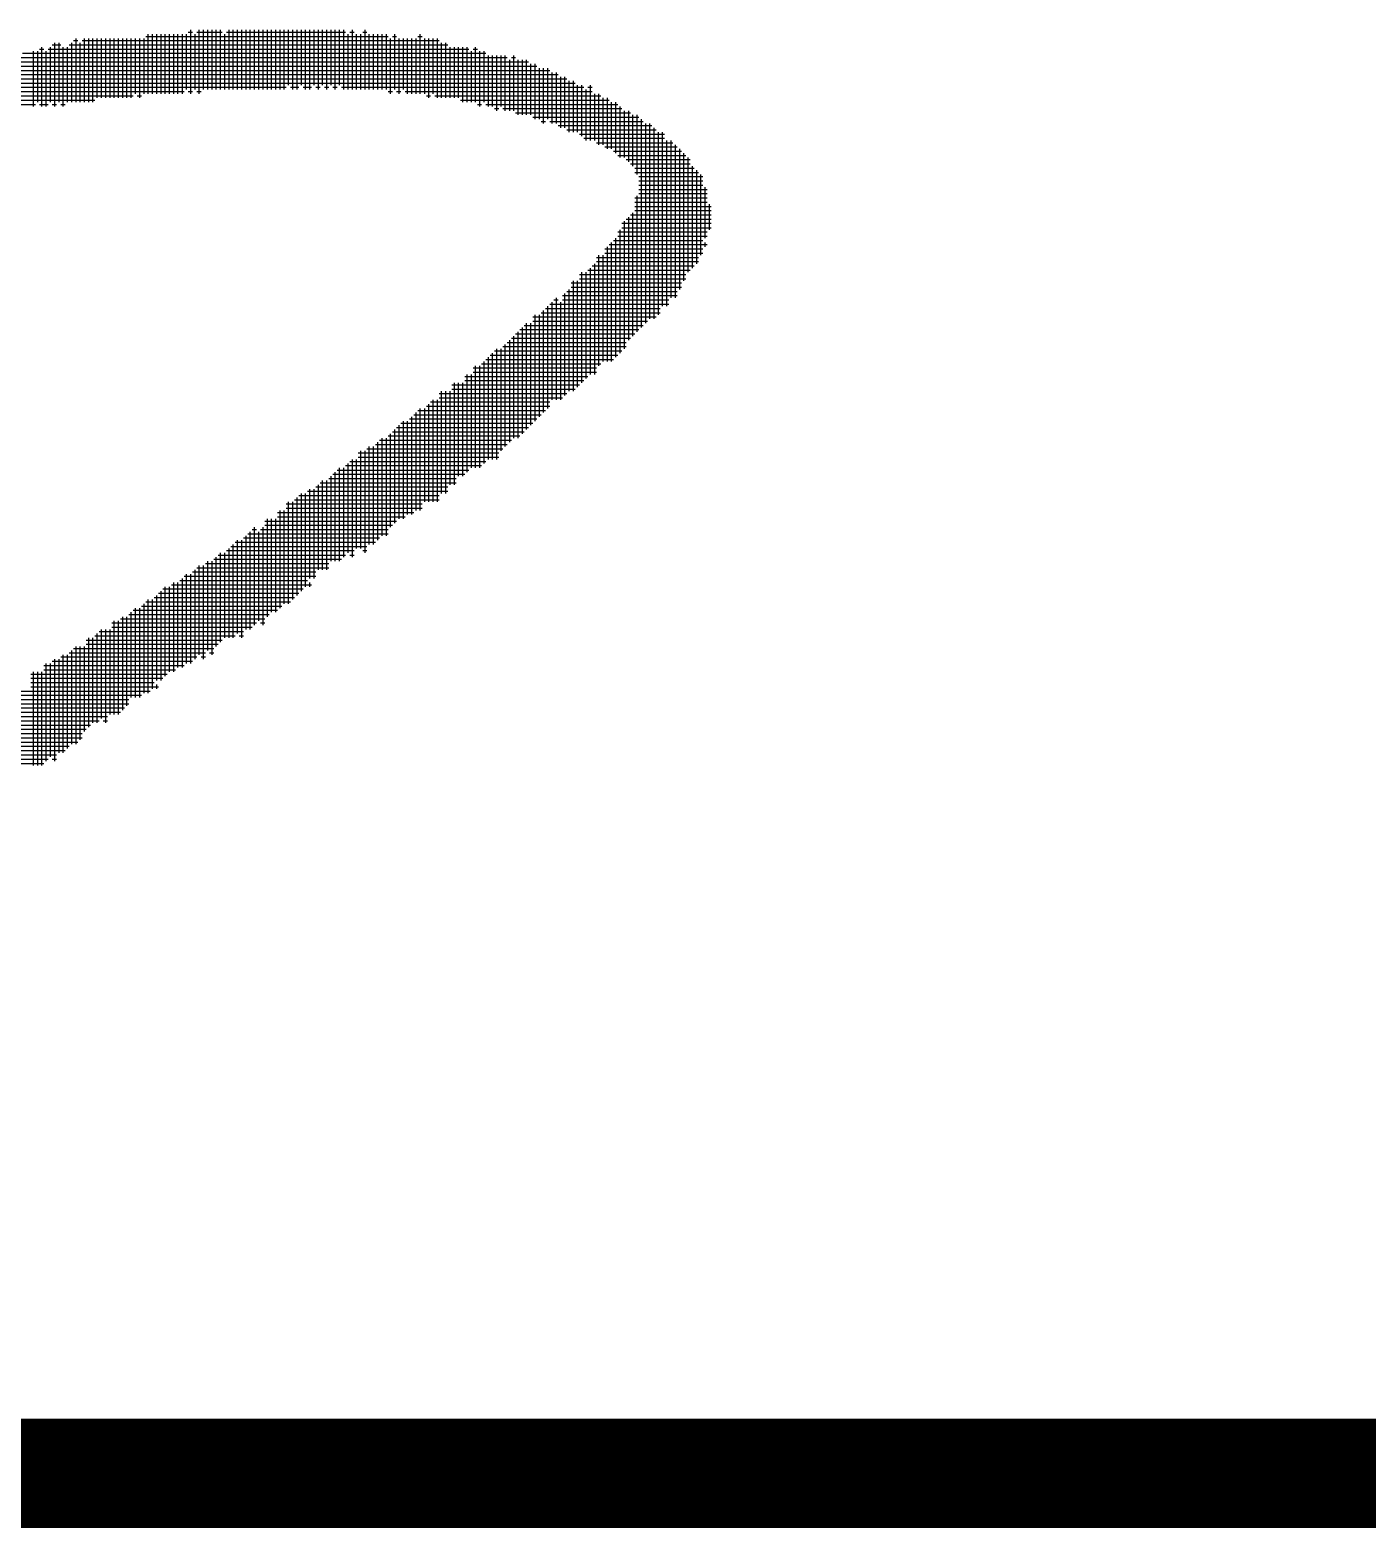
# Model space of a CAD drawing. Header units: feet. Extents: x 0 to 708085, y 0 to 237600.
# Drawn here: x 601351 to 602329, y 10360 to 11456 of the extents above; entities that cross this region are included whole.
import ezdxf
from ezdxf.enums import TextEntityAlignment as Align

# ---------------------------------------------------------------- set-up
doc = ezdxf.new("R2010")
doc.units = ezdxf.units.FT
doc.header["$LTSCALE"] = 2200
doc.header["$MEASUREMENT"] = 0
for name, color, linetype in [('CX-BORD-LIN1', 4, 'CONTINUOUS'), ('CX-BORD-LIN2', 3, 'CONTINUOUS'), ('CX-BORD-TEX2', 7, 'CONTINUOUS'), ('CX-BORD-TEX3', 6, 'CONTINUOUS'), ('CX-MISC', 2, 'CONTINUOUS')]:
    doc.layers.add(name, color=color, linetype=linetype)
doc.styles.add('TB_TEXT', font='')
doc.styles.add('TB_WBTXT', font='')
doc.styles.add('TB_WMTXT', font='')
doc.styles.get('TB_TEXT').set_extended_font_data('DotumChe')
doc.styles.get('TB_WBTXT').set_extended_font_data('Dotum')
doc.styles.get('TB_WMTXT').set_extended_font_data('DotumChe')

# ---------------------------------------------------------------- blocks, each defined once
blk = doc.blocks.new('CXBLKA1-KHCA-1')
at = {"layer": 'CX-BORD-LIN1', "const_width": 0.2}
blk.add_lwpolyline([(558, 6), (270, 6)], dxfattribs=at)
at = {"layer": 'CX-BORD-LIN1', "style": 'TB_TEXT'}
for tag, p in [('TR_RCON5', (342.3033, 33)), ('TR_RCON4', (342.3033, 27)), ('TR_RCON3', (342.3033, 21)), ('TR_RCON2', (342.3033, 15)), ('TR_RCON1', (342.3033, 9))]:
    blk.add_attdef(tag, text='', height=3.5, dxfattribs=at).set_placement(p, align=Align.MIDDLE_LEFT)
for tag, height, p in [('TR_DGN5', 3.5, (451.1185, 33)), ('TR_CHK5', 3.5, (491.1185, 33)), ('TR_RDAT5', 3.5, (317.5, 33)), ('TR_APP5', 3.5, (531.1185, 33)), ('TR_RNUM5', 3, (285.1051, 32.6366)), ('TR_DGN4', 3.5, (451.1185, 27)), ('TR_CHK4', 3.5, (491.1185, 27)), ('TR_RDAT4', 3.5, (317.5, 27)), ('TR_APP4', 3.5, (531.1185, 27)), ('TR_RNUM4', 3, (285.1051, 26.6366)), ('TR_DGN3', 3.5, (451.1185, 21)), ('TR_CHK3', 3.5, (491.1185, 21)), ('TR_RDAT3', 3.5, (317.5, 21)), ('TR_APP3', 3.5, (531.1185, 21)), ('TR_RNUM3', 3, (285.1051, 20.6366)), ('TR_DGN2', 3.5, (451.1185, 15)), ('TR_CHK2', 3.5, (491.1185, 15)), ('TR_RDAT2', 3.5, (317.5, 15)), ('TR_APP2', 3.5, (531.1185, 15)), ('TR_RNUM2', 3, (285.1051, 14.6366)), ('TR_DGN1', 3.5, (451.1185, 9)), ('TR_CHK1', 3.5, (491.1185, 9)), ('TR_RDAT1', 3.5, (317.5, 9)), ('TR_APP1', 3.5, (531.1185, 9)), ('TR_RNUM1', 3, (285.1051, 8.6366))]:
    blk.add_attdef(tag, text='', height=height, dxfattribs=at).set_placement(p, align=Align.MIDDLE_CENTER)
at = {"layer": 'CX-BORD-LIN2', "style": 'TB_TEXT'}
blk.add_attdef('TD_VERSION', text='', height=3, rotation=90, dxfattribs=at).set_placement((800.5, 48.0149), align=Align.MIDDLE_CENTER)
at = {"layer": 'CX-BORD-TEX2', "style": 'TB_WMTXT'}
for tag, height, p in [('TB_CNAME', 5, (15.3448, 531.8324)), ('TB_CSCOP', 4, (16.6346, 523.8324))]:
    blk.add_attdef(tag, text='', height=height, dxfattribs=at).set_placement(p, align=Align.BOTTOM_LEFT)
at = {"layer": 'CX-BORD-TEX2', "style": 'TB_WBTXT'}
for tag, height, p in [('TB_MTITIL', 10, (398, 533.3264)), ('TB_STITL', 7, (398, 518.3264))]:
    blk.add_attdef(tag, text='', height=height, dxfattribs=at).set_placement(p, align=Align.MIDDLE_CENTER)
at = {"layer": 'CX-BORD-TEX3', "style": 'TB_TEXT'}
for tag, height, p in [('TD_LNDST', 4.5, (215, 31.5)), ('TD_DSECT', 4.5, (605.5, 31.5)), ('TD_DDIST', 4.5, (654.5, 31.5)), ('TD_DNAME_TOP', 4.5, (755, 27.957)), ('TD_CSECT', 4.5, (605.5, 22.5)), ('TD_CDIST', 4.5, (654.5, 22.5)), ('TD_DNAME_MAIN', 4.5, (755, 21.4731)), ('TD_DNAME_BOT', 3, (755, 15.2489)), ('TD_HSCAL', 4.5, (620.8841, 13.7484)), ('TD_VSCAL', 4.5, (656.8615, 13.7484)), ('TD_CCOMP', 4.5, (215, 13.5927)), ('TD_CSTEP', 4.5, (250.744, 5.125)), ('TD_FIELD', 4.5, (180, 5.125)), ('TD_DWGNO', 4.5, (755, 5.0017)), ('TD_DWGCODE', 4.5, (637, 4.7908))]:
    blk.add_attdef(tag, text='', height=height, dxfattribs=at).set_placement(p, align=Align.MIDDLE_CENTER)
for tag, height, width, p in [('TD_DCOMP', 4.5, 0.95, (215, 22.5875)), ('TD_CNAME', 5, 0.78, (65, 7.5956))]:
    blk.add_attdef(tag, text='', height=height, dxfattribs=dict(at, width=width)).set_placement(p, align=Align.MIDDLE_CENTER)

msp = doc.modelspace()

# ---------------------------------------------------------------- linework, layer by layer
at = {"layer": 'CX-MISC'}
for p, q in [((601466.8, 11454.5), (601469.9, 11454.5)), ((601468.4, 11456.1), (601468.4, 11409.4)), ((601473, 11454.5), (601491.7, 11454.5)), ((601474.6, 11456.1), (601474.6, 11409.4)), ((601477.7, 11456.1), (601477.7, 11412.5)), ((601480.8, 11456.1), (601480.8, 11412.5)), ((601483.9, 11456.1), (601483.9, 11412.5)), ((601487, 11456.1), (601487, 11412.5)), ((601490.2, 11456.1), (601490.2, 11412.5)), ((601494.8, 11454.5), (601581.9, 11454.5)), ((601496.4, 11456.1), (601496.4, 11412.5)), ((601499.5, 11456.1), (601499.5, 11412.5)), ((601502.6, 11456.1), (601502.6, 11412.5)), ((601505.7, 11456.1), (601505.7, 11412.5)), ((601508.8, 11456.1), (601508.8, 11412.5)), ((601511.9, 11456.1), (601511.9, 11412.5)), ((601515, 11456.1), (601515, 11412.5)), ((601518.1, 11456.1), (601518.1, 11412.5)), ((601521.3, 11456.1), (601521.3, 11412.5)), ((601524.4, 11456.1), (601524.4, 11412.5)), ((601527.5, 11456.1), (601527.5, 11412.5)), ((601530.6, 11456.1), (601530.6, 11412.5)), ((601533.7, 11456.1), (601533.7, 11412.5)), ((601536.8, 11456.1), (601536.8, 11412.5)), ((601539.9, 11456.1), (601539.9, 11415.6)), ((601543, 11456.1), (601543, 11412.5)), ((601546.1, 11456.1), (601546.1, 11412.5)), ((601549.3, 11456.1), (601549.3, 11415.6)), ((601552.4, 11456.1), (601552.4, 11412.5)), ((601555.5, 11456.1), (601555.5, 11412.5)), ((601558.6, 11456.1), (601558.6, 11415.6)), ((601561.7, 11456.1), (601561.7, 11412.5)), ((601564.8, 11456.1), (601564.8, 11415.6)), ((601567.9, 11456.1), (601567.9, 11412.5)), ((601571, 11456.1), (601571, 11415.6)), ((601574.1, 11456.1), (601574.1, 11412.5)), ((601577.2, 11456.1), (601577.2, 11415.6)), ((601580.4, 11456.1), (601580.4, 11412.5)), ((601585, 11454.5), (601588.1, 11454.5)), ((601586.6, 11456.1), (601586.6, 11412.5)), ((601594.4, 11454.5), (601597.5, 11454.5)), ((601595.9, 11456.1), (601595.9, 11412.5)), ((601359.5, 11443.6), (601359.5, 11400.1)), ((601365.7, 11443.6), (601365.7, 11403.2)), ((601367.3, 11445.2), (601373.5, 11445.2)), ((601368.8, 11446.7), (601368.8, 11400.1)), ((601372, 11446.7), (601372, 11403.2)), ((601375.1, 11443.6), (601375.1, 11400.1)), ((601378.2, 11443.6), (601378.2, 11403.2)), ((601379.7, 11445.2), (601656.6, 11445.2)), ((601381.3, 11446.7), (601381.3, 11403.2)), ((601382.8, 11448.3), (601386, 11448.3)), ((601384.4, 11449.9), (601384.4, 11403.2)), ((601387.5, 11446.7), (601387.5, 11403.2)), ((601389.1, 11448.3), (601650.3, 11448.3)), ((601390.6, 11449.9), (601390.6, 11403.2)), ((601393.7, 11449.9), (601393.7, 11403.2)), ((601396.8, 11449.9), (601396.8, 11403.2)), ((601400, 11449.9), (601400, 11406.3)), ((601403.1, 11449.9), (601403.1, 11406.3)), ((601406.2, 11449.9), (601406.2, 11406.3)), ((601409.3, 11449.9), (601409.3, 11406.3)), ((601412.4, 11449.9), (601412.4, 11406.3)), ((601415.5, 11449.9), (601415.5, 11406.3)), ((601418.6, 11449.9), (601418.6, 11406.3)), ((601421.7, 11449.9), (601421.7, 11406.3)), ((601424.8, 11449.9), (601424.8, 11406.3)), ((601427.9, 11449.9), (601427.9, 11409.4)), ((601431.1, 11449.9), (601431.1, 11406.3)), ((601434.2, 11449.9), (601434.2, 11409.4)), ((601435.7, 11451.4), (601613, 11451.4)), ((601437.3, 11453), (601437.3, 11409.4)), ((601440.4, 11453), (601440.4, 11409.4)), ((601443.5, 11453), (601443.5, 11409.4)), ((601446.6, 11453), (601446.6, 11409.4)), ((601449.7, 11453), (601449.7, 11409.4)), ((601452.8, 11453), (601452.8, 11409.4)), ((601455.9, 11453), (601455.9, 11409.4)), ((601459, 11453), (601459, 11409.4)), ((601462.2, 11453), (601462.2, 11409.4)), ((601465.3, 11453), (601465.3, 11412.5)), ((601471.5, 11453), (601471.5, 11412.5)), ((601493.3, 11453), (601493.3, 11412.5)), ((601583.5, 11453), (601583.5, 11412.5)), ((601589.7, 11453), (601589.7, 11412.5)), ((601592.8, 11453), (601592.8, 11412.5)), ((601599, 11453), (601599, 11412.5)), ((601602.1, 11453), (601602.1, 11412.5)), ((601605.2, 11453), (601605.2, 11412.5)), ((601608.3, 11453), (601608.3, 11412.5)), ((601611.5, 11453), (601611.5, 11412.5)), ((601614.6, 11449.9), (601614.6, 11409.4)), ((601616.1, 11451.4), (601619.2, 11451.4)), ((601617.7, 11453), (601617.7, 11412.5)), ((601620.8, 11449.9), (601620.8, 11409.4)), ((601623.9, 11449.9), (601623.9, 11412.5)), ((601627, 11449.9), (601627, 11409.4)), ((601630.1, 11449.9), (601630.1, 11409.4)), ((601633.2, 11449.9), (601633.2, 11409.4)), ((601634.8, 11451.4), (601637.9, 11451.4)), ((601636.3, 11453), (601636.3, 11409.4)), ((601639.5, 11449.9), (601639.5, 11409.4)), ((601642.6, 11449.9), (601642.6, 11406.3)), ((601645.7, 11449.9), (601645.7, 11409.4)), ((601648.8, 11449.9), (601648.8, 11406.3)), ((601651.9, 11446.7), (601651.9, 11406.3)), ((601655, 11446.7), (601655, 11406.3)), ((601658.1, 11443.6), (601658.1, 11406.3)), ((601661.2, 11443.6), (601661.2, 11406.3)), ((601664.3, 11443.6), (601664.3, 11406.3)), ((601667.4, 11443.6), (601667.4, 11403.2)), ((601670.6, 11443.6), (601670.6, 11403.2)), ((601676.8, 11443.6), (601676.8, 11403.2)), ((601277.1, 11432.7), (601715.7, 11432.7)), ((601295.8, 11435.9), (601700.1, 11435.9)), ((601345.5, 11439), (601684.6, 11439)), ((601353.3, 11440.5), (601353.3, 11400.1)), ((601356.4, 11440.5), (601356.4, 11403.2)), ((601358, 11442.1), (601361.1, 11442.1)), ((601362.6, 11440.5), (601362.6, 11400.1)), ((601364.2, 11442.1), (601672.1, 11442.1)), ((601673.7, 11440.5), (601673.7, 11403.2)), ((601675.2, 11442.1), (601678.3, 11442.1)), ((601679.9, 11440.5), (601679.9, 11400.1)), ((601683, 11440.5), (601683, 11403.2)), ((601686.1, 11437.4), (601686.1, 11400.1)), ((601689.2, 11437.4), (601689.2, 11400.1)), ((601692.3, 11437.4), (601692.3, 11397)), ((601695.4, 11437.4), (601695.4, 11400.1)), ((601698.5, 11437.4), (601698.5, 11397)), ((601701.7, 11434.3), (601701.7, 11397)), ((601703.2, 11435.9), (601706.3, 11435.9)), ((601704.8, 11437.4), (601704.8, 11397)), ((601707.9, 11434.3), (601707.9, 11393.9)), ((601711, 11434.3), (601711, 11393.9)), ((601714.1, 11434.3), (601714.1, 11393.9)), ((601227.3, 11423.4), (601737.4, 11423.4)), ((601239.8, 11426.5), (601731.2, 11426.5)), ((601261.5, 11429.6), (601721.9, 11429.6)), ((601717.2, 11431.2), (601717.2, 11393.9)), ((601720.3, 11431.2), (601720.3, 11390.8)), ((601723.4, 11428.1), (601723.4, 11390.8)), ((601726.5, 11428.1), (601726.5, 11387.6)), ((601729.7, 11428.1), (601729.7, 11390.8)), ((601732.8, 11425), (601732.8, 11387.6)), ((601735.9, 11425), (601735.9, 11387.6)), ((601739, 11421.9), (601739, 11384.5)), ((601742.1, 11421.9), (601742.1, 11384.5)), ((601180.7, 11414.1), (601538.4, 11414.1)), ((601180.7, 11411), (601463.7, 11411)), ((601193.1, 11417.2), (601749.9, 11417.2)), ((601218, 11420.3), (601743.7, 11420.3)), ((601466.8, 11411), (601469.9, 11411)), ((601473, 11411), (601476.2, 11411)), ((601541.5, 11414.1), (601547.7, 11414.1)), ((601550.8, 11414.1), (601557, 11414.1)), ((601560.1, 11414.1), (601563.2, 11414.1)), ((601566.4, 11414.1), (601569.5, 11414.1)), ((601572.6, 11414.1), (601575.7, 11414.1)), ((601578.8, 11414.1), (601756.1, 11414.1)), ((601613, 11411), (601616.1, 11411)), ((601619.2, 11411), (601622.3, 11411)), ((601625.5, 11411), (601762.3, 11411)), ((601745.2, 11418.8), (601745.2, 11381.4)), ((601748.3, 11418.8), (601748.3, 11381.4)), ((601751.4, 11415.6), (601751.4, 11381.4)), ((601754.5, 11415.6), (601754.5, 11378.3)), ((601757.6, 11412.5), (601757.6, 11375.2)), ((601759.2, 11414.1), (601762.3, 11414.1)), ((601760.8, 11415.6), (601760.8, 11375.2)), ((601130.9, 11401.6), (601354.9, 11401.6)), ((601146.5, 11404.8), (601398.4, 11404.8)), ((601165.1, 11407.9), (601426.4, 11407.9)), ((601358, 11401.6), (601364.2, 11401.6)), ((601367.3, 11401.6), (601370.4, 11401.6)), ((601373.5, 11401.6), (601376.6, 11401.6)), ((601429.5, 11407.9), (601432.6, 11407.9)), ((601641, 11407.9), (601644.1, 11407.9)), ((601647.2, 11407.9), (601768.5, 11407.9)), ((601665.9, 11404.8), (601774.8, 11404.8)), ((601678.3, 11401.6), (601681.4, 11401.6)), ((601684.6, 11401.6), (601781, 11401.6)), ((601763.9, 11409.4), (601763.9, 11375.2)), ((601767, 11409.4), (601767, 11372.1)), ((601770.1, 11406.3), (601770.1, 11372.1)), ((601773.2, 11406.3), (601773.2, 11369)), ((601776.3, 11403.2), (601776.3, 11369)), ((601779.4, 11403.2), (601779.4, 11365.9)), ((601782.5, 11400.1), (601782.5, 11362.8)), ((601690.8, 11398.5), (601693.9, 11398.5)), ((601697, 11398.5), (601784.1, 11398.5)), ((601706.3, 11395.4), (601790.3, 11395.4)), ((601718.8, 11392.3), (601796.5, 11392.3)), ((601725, 11389.2), (601728.1, 11389.2)), ((601731.2, 11389.2), (601799.6, 11389.2)), ((601785.6, 11397), (601785.6, 11362.8)), ((601788.8, 11397), (601788.8, 11359.7)), ((601791.9, 11393.9), (601791.9, 11356.5)), ((601795, 11393.9), (601795, 11350.3)), ((601798.1, 11390.8), (601798.1, 11238.3)), ((601737.4, 11386.1), (601805.9, 11386.1)), ((601743.7, 11383), (601809, 11383)), ((601753, 11379.9), (601815.2, 11379.9)), ((601801.2, 11387.6), (601801.2, 11241.5)), ((601804.3, 11387.6), (601804.3, 11244.6)), ((601807.4, 11384.5), (601807.4, 11244.6)), ((601810.5, 11381.4), (601810.5, 11247.7)), ((601813.6, 11381.4), (601813.6, 11253.9)), ((601756.1, 11376.8), (601815.2, 11376.8)), ((601765.4, 11373.6), (601821.4, 11373.6)), ((601771.6, 11370.5), (601824.5, 11370.5)), ((601777.9, 11367.4), (601827.6, 11367.4)), ((601816.7, 11375.2), (601816.7, 11253.9)), ((601819.9, 11375.2), (601819.9, 11260.1)), ((601823, 11372.1), (601823, 11260.1)), ((601826.1, 11369), (601826.1, 11266.3)), ((601781, 11364.3), (601830.7, 11364.3)), ((601787.2, 11361.2), (601833.9, 11361.2)), ((601790.3, 11358.1), (601833.9, 11358.1)), ((601829.2, 11365.9), (601829.2, 11272.6)), ((601832.3, 11362.8), (601832.3, 11278.8)), ((601835.4, 11356.5), (601835.4, 11281.9)), ((601793.4, 11355), (601837, 11355)), ((601793.4, 11351.9), (601840.1, 11351.9)), ((601796.5, 11348.8), (601843.2, 11348.8)), ((601796.5, 11345.7), (601843.2, 11345.7)), ((601838.5, 11353.4), (601838.5, 11285)), ((601841.6, 11350.3), (601841.6, 11291.2)), ((601795, 11334.8), (601795, 11235.2)), ((601796.5, 11342.5), (601843.2, 11342.5)), ((601796.5, 11339.4), (601846.3, 11339.4)), ((601796.5, 11336.3), (601846.3, 11336.3)), ((601844.7, 11341), (601844.7, 11303.7)), ((601793.4, 11333.2), (601846.3, 11333.2)), ((601793.4, 11330.1), (601846.3, 11330.1)), ((601793.4, 11327), (601849.4, 11327)), ((601793.4, 11323.9), (601849.4, 11323.9)), ((601847.8, 11328.5), (601847.8, 11309.9)), ((601784.1, 11314.6), (601849.4, 11314.6)), ((601785.6, 11316.1), (601785.6, 11222.8)), ((601787.2, 11317.7), (601849.4, 11317.7)), ((601788.8, 11319.2), (601788.8, 11229)), ((601790.3, 11320.8), (601849.4, 11320.8)), ((601791.9, 11322.3), (601791.9, 11232.1)), ((601776.3, 11300.6), (601776.3, 11213.5)), ((601777.9, 11302.1), (601843.2, 11302.1)), ((601779.4, 11303.7), (601779.4, 11216.6)), ((601781, 11308.3), (601846.3, 11308.3)), ((601781, 11305.2), (601846.3, 11305.2)), ((601782.5, 11309.9), (601782.5, 11219.7)), ((601784.1, 11311.4), (601849.4, 11311.4)), ((601844.7, 11300.6), (601844.7, 11297.4)), ((601765.4, 11289.7), (601840.1, 11289.7)), ((601767, 11291.2), (601767, 11210.4)), ((601770.1, 11291.2), (601770.1, 11213.5)), ((601771.6, 11295.9), (601843.2, 11295.9)), ((601771.6, 11292.8), (601843.2, 11292.8)), ((601773.2, 11297.4), (601773.2, 11213.5)), ((601774.8, 11299), (601846.3, 11299)), ((601754.5, 11278.8), (601754.5, 11197.9)), ((601757.6, 11278.8), (601757.6, 11201)), ((601759.2, 11280.3), (601833.9, 11280.3)), ((601760.8, 11281.9), (601760.8, 11204.1)), ((601762.3, 11283.4), (601837, 11283.4)), ((601763.9, 11285), (601763.9, 11204.1)), ((601765.4, 11286.6), (601840.1, 11286.6)), ((601746.8, 11271), (601827.6, 11271)), ((601746.8, 11267.9), (601827.6, 11267.9)), ((601748.3, 11272.6), (601748.3, 11191.7)), ((601751.4, 11272.6), (601751.4, 11194.8)), ((601753, 11277.2), (601830.7, 11277.2)), ((601753, 11274.1), (601830.7, 11274.1)), ((601732.8, 11257), (601732.8, 11185.5)), ((601734.3, 11258.6), (601737.4, 11258.6)), ((601735.9, 11260.1), (601735.9, 11185.5)), ((601739, 11257), (601739, 11185.5)), ((601740.5, 11261.7), (601824.5, 11261.7)), ((601740.5, 11258.6), (601818.3, 11258.6)), ((601742.1, 11263.2), (601742.1, 11188.6)), ((601743.7, 11264.8), (601824.5, 11264.8)), ((601745.2, 11266.3), (601745.2, 11191.7)), ((601718.8, 11246.1), (601809, 11246.1)), ((601720.3, 11247.7), (601720.3, 11169.9)), ((601723.4, 11247.7), (601723.4, 11173)), ((601725, 11249.2), (601812.1, 11249.2)), ((601726.5, 11250.8), (601726.5, 11176.1)), ((601728.1, 11252.3), (601812.1, 11252.3)), ((601729.7, 11253.9), (601729.7, 11179.2)), ((601731.2, 11255.5), (601818.3, 11255.5)), ((601707.9, 11235.2), (601707.9, 11157.5)), ((601709.4, 11236.8), (601796.5, 11236.8)), ((601711, 11238.3), (601711, 11160.6)), ((601712.5, 11239.9), (601799.6, 11239.9)), ((601714.1, 11241.5), (601714.1, 11163.7)), ((601717.2, 11241.5), (601717.2, 11166.8)), ((601718.8, 11243), (601802.7, 11243)), ((601697, 11224.4), (601787.2, 11224.4)), ((601698.5, 11225.9), (601698.5, 11151.3)), ((601700.1, 11227.5), (601787.2, 11227.5)), ((601701.7, 11229), (601701.7, 11154.4)), ((601703.2, 11230.6), (601790.3, 11230.6)), ((601704.8, 11232.1), (601704.8, 11157.5)), ((601706.3, 11233.7), (601793.4, 11233.7)), ((601683, 11213.5), (601683, 11138.8)), ((601684.6, 11215), (601777.9, 11215)), ((601686.1, 11216.6), (601686.1, 11141.9)), ((601687.7, 11218.1), (601781, 11218.1)), ((601689.2, 11219.7), (601689.2, 11141.9)), ((601690.8, 11221.2), (601784.1, 11221.2)), ((601692.3, 11222.8), (601692.3, 11141.9)), ((601695.4, 11222.8), (601695.4, 11148.1)), ((601669, 11202.6), (601759.2, 11202.6)), ((601670.6, 11204.1), (601670.6, 11132.6)), ((601673.7, 11204.1), (601673.7, 11135.7)), ((601675.2, 11208.8), (601765.4, 11208.8)), ((601675.2, 11205.7), (601765.4, 11205.7)), ((601676.8, 11210.4), (601676.8, 11135.7)), ((601679.9, 11210.4), (601679.9, 11135.7)), ((601681.4, 11211.9), (601768.5, 11211.9)), ((601651.9, 11191.7), (601651.9, 11117)), ((601655, 11191.7), (601655, 11117)), ((601658.1, 11191.7), (601658.1, 11123.3)), ((601659.7, 11196.4), (601753, 11196.4)), ((601659.7, 11193.2), (601749.9, 11193.2)), ((601661.2, 11197.9), (601661.2, 11123.3)), ((601664.3, 11197.9), (601664.3, 11129.5)), ((601667.4, 11197.9), (601667.4, 11129.5)), ((601669, 11199.5), (601756.1, 11199.5)), ((601641, 11180.8), (601731.2, 11180.8)), ((601642.6, 11182.4), (601642.6, 11110.8)), ((601644.1, 11183.9), (601731.2, 11183.9)), ((601645.7, 11185.5), (601645.7, 11110.8)), ((601648.8, 11185.5), (601648.8, 11110.8)), ((601650.3, 11190.1), (601743.7, 11190.1)), ((601650.3, 11187), (601740.5, 11187)), ((601623.9, 11169.9), (601623.9, 11098.4)), ((601627, 11169.9), (601627, 11101.5)), ((601628.6, 11171.5), (601721.9, 11171.5)), ((601630.1, 11173), (601630.1, 11101.5)), ((601631.7, 11174.6), (601725, 11174.6)), ((601633.2, 11176.1), (601633.2, 11104.6)), ((601634.8, 11177.7), (601728.1, 11177.7)), ((601636.3, 11179.2), (601636.3, 11104.6)), ((601639.5, 11179.2), (601639.5, 11110.8)), ((601613, 11159), (601709.4, 11159)), ((601614.6, 11160.6), (601614.6, 11092.2)), ((601616.1, 11162.1), (601712.5, 11162.1)), ((601617.7, 11163.7), (601617.7, 11095.3)), ((601619.2, 11165.3), (601715.7, 11165.3)), ((601620.8, 11166.8), (601620.8, 11098.4)), ((601622.3, 11168.4), (601718.8, 11168.4)), ((601592.8, 11148.1), (601592.8, 11076.6)), ((601595.9, 11148.1), (601595.9, 11073.5)), ((601597.5, 11149.7), (601697, 11149.7)), ((601599, 11151.3), (601599, 11079.7)), ((601602.1, 11151.3), (601602.1, 11079.7)), ((601603.7, 11152.8), (601700.1, 11152.8)), ((601605.2, 11154.4), (601605.2, 11082.8)), ((601606.8, 11155.9), (601703.2, 11155.9)), ((601608.3, 11157.5), (601608.3, 11085.9)), ((601611.5, 11157.5), (601611.5, 11085.9)), ((601581.9, 11137.3), (601681.4, 11137.3)), ((601583.5, 11138.8), (601583.5, 11073.5)), ((601585, 11140.4), (601684.6, 11140.4)), ((601586.6, 11141.9), (601586.6, 11070.4)), ((601589.7, 11141.9), (601589.7, 11076.6)), ((601591.2, 11146.6), (601693.9, 11146.6)), ((601591.2, 11143.5), (601693.9, 11143.5)), ((601564.8, 11126.4), (601564.8, 11061.1)), ((601567.9, 11126.4), (601567.9, 11061.1)), ((601569.5, 11127.9), (601662.8, 11127.9)), ((601571, 11129.5), (601571, 11067.3)), ((601572.6, 11131), (601669, 11131)), ((601574.1, 11132.6), (601574.1, 11067.3)), ((601575.7, 11134.1), (601672.1, 11134.1)), ((601577.2, 11135.7), (601577.2, 11067.3)), ((601580.4, 11135.7), (601580.4, 11070.4)), ((601547.7, 11115.5), (601650.3, 11115.5)), ((601549.3, 11117), (601549.3, 11045.5)), ((601552.4, 11117), (601552.4, 11048.6)), ((601553.9, 11118.6), (601656.6, 11118.6)), ((601555.5, 11120.2), (601555.5, 11054.8)), ((601558.6, 11120.2), (601558.6, 11054.8)), ((601560.1, 11121.7), (601656.6, 11121.7)), ((601561.7, 11123.3), (601561.7, 11061.1)), ((601563.2, 11124.8), (601662.8, 11124.8)), ((601533.7, 11104.6), (601533.7, 11033.1)), ((601536.8, 11104.6), (601536.8, 11036.2)), ((601538.4, 11109.3), (601637.9, 11109.3)), ((601538.4, 11106.2), (601637.9, 11106.2)), ((601539.9, 11110.8), (601539.9, 11036.2)), ((601543, 11110.8), (601543, 11039.3)), ((601544.6, 11112.4), (601650.3, 11112.4)), ((601546.1, 11113.9), (601546.1, 11042.4)), ((601522.8, 11096.8), (601619.2, 11096.8)), ((601522.8, 11093.7), (601616.1, 11093.7)), ((601524.4, 11098.4), (601524.4, 11026.8)), ((601527.5, 11098.4), (601527.5, 11030)), ((601530.6, 11098.4), (601530.6, 11030)), ((601532.1, 11103), (601631.7, 11103)), ((601532.1, 11099.9), (601625.5, 11099.9)), ((601502.6, 11082.8), (601502.6, 11014.4)), ((601505.7, 11082.8), (601505.7, 11011.3)), ((601507.3, 11084.4), (601606.8, 11084.4)), ((601508.8, 11085.9), (601508.8, 11017.5)), ((601510.4, 11087.5), (601613, 11087.5)), ((601511.9, 11089), (601511.9, 11017.5)), ((601513.5, 11090.6), (601516.6, 11090.6)), ((601515, 11092.2), (601515, 11020.6)), ((601518.1, 11089), (601518.1, 11023.7)), ((601519.7, 11090.6), (601613, 11090.6)), ((601521.3, 11092.2), (601521.3, 11020.6)), ((601487, 11070.4), (601487, 11005.1)), ((601488.6, 11071.9), (601581.9, 11071.9)), ((601490.2, 11073.5), (601490.2, 11008.2)), ((601493.3, 11073.5), (601493.3, 11011.3)), ((601494.8, 11075.1), (601588.1, 11075.1)), ((601496.4, 11076.6), (601496.4, 11011.3)), ((601497.9, 11078.2), (601597.5, 11078.2)), ((601499.5, 11079.7), (601499.5, 11011.3)), ((601501, 11081.3), (601603.7, 11081.3)), ((601585, 11071.9), (601588.1, 11071.9)), ((601594.4, 11075.1), (601597.5, 11075.1)), ((601469.9, 11059.5), (601560.1, 11059.5)), ((601471.5, 11061.1), (601471.5, 10995.7)), ((601473, 11062.6), (601569.5, 11062.6)), ((601474.6, 11064.2), (601474.6, 10998.8)), ((601477.7, 11064.2), (601477.7, 10995.7)), ((601479.3, 11065.7), (601569.5, 11065.7)), ((601480.8, 11067.3), (601480.8, 11002)), ((601483.9, 11067.3), (601483.9, 10998.8)), ((601485.5, 11068.8), (601578.8, 11068.8)), ((601449.7, 11048.6), (601449.7, 10983.3)), ((601452.8, 11048.6), (601452.8, 10986.4)), ((601454.4, 11050.2), (601557, 11050.2)), ((601455.9, 11051.7), (601455.9, 10986.4)), ((601459, 11051.7), (601459, 10989.5)), ((601460.6, 11053.3), (601553.9, 11053.3)), ((601462.2, 11054.8), (601462.2, 10989.5)), ((601463.7, 11056.4), (601560.1, 11056.4)), ((601465.3, 11057.9), (601465.3, 10992.6)), ((601468.4, 11057.9), (601468.4, 10992.6)), ((601555.5, 11051.7), (601555.5, 11048.6)), ((601435.7, 11037.7), (601541.5, 11037.7)), ((601437.3, 11039.3), (601437.3, 10970.9)), ((601440.4, 11039.3), (601440.4, 10974)), ((601441.9, 11040.8), (601544.6, 11040.8)), ((601443.5, 11042.4), (601443.5, 10980.2)), ((601445.1, 11043.9), (601547.7, 11043.9)), ((601446.6, 11045.5), (601446.6, 10980.2)), ((601448.2, 11047.1), (601550.8, 11047.1)), ((601418.6, 11026.8), (601418.6, 10958.4)), ((601421.7, 11026.8), (601421.7, 10961.5)), ((601423.3, 11028.4), (601525.9, 11028.4)), ((601424.8, 11030), (601424.8, 10967.7)), ((601426.4, 11031.5), (601532.1, 11031.5)), ((601427.9, 11033.1), (601427.9, 10967.7)), ((601431.1, 11033.1), (601431.1, 10967.7)), ((601432.6, 11034.6), (601535.3, 11034.6)), ((601434.2, 11036.2), (601434.2, 10970.9)), ((601401.5, 11016), (601507.3, 11016)), ((601403.1, 11017.5), (601403.1, 10952.2)), ((601406.2, 11017.5), (601406.2, 10949.1)), ((601409.3, 11017.5), (601409.3, 10955.3)), ((601410.8, 11022.2), (601516.6, 11022.2)), ((601410.8, 11019.1), (601513.5, 11019.1)), ((601412.4, 11023.7), (601412.4, 10955.3)), ((601415.5, 11023.7), (601415.5, 10955.3)), ((601417.1, 11025.3), (601522.8, 11025.3)), ((601519.7, 11022.2), (601522.8, 11022.2)), ((601384.4, 11005.1), (601384.4, 10933.5)), ((601387.5, 11005.1), (601387.5, 10936.6)), ((601390.6, 11005.1), (601390.6, 10942.9)), ((601392.2, 11009.7), (601491.7, 11009.7)), ((601392.2, 11006.6), (601488.6, 11006.6)), ((601393.7, 11011.3), (601393.7, 10946)), ((601396.8, 11011.3), (601396.8, 10949.1)), ((601398.4, 11012.8), (601501, 11012.8)), ((601400, 11014.4), (601400, 10949.1)), ((601504.1, 11012.8), (601507.3, 11012.8)), ((601367.3, 10994.2), (601469.9, 10994.2)), ((601368.8, 10995.7), (601368.8, 10921.1)), ((601372, 10995.7), (601372, 10927.3)), ((601373.5, 10997.3), (601473, 10997.3)), ((601375.1, 10998.8), (601375.1, 10927.3)), ((601378.2, 10998.8), (601378.2, 10930.4)), ((601379.7, 11000.4), (601479.3, 11000.4)), ((601381.3, 11002), (601381.3, 10933.5)), ((601382.8, 11003.5), (601485.5, 11003.5)), ((601476.2, 10997.3), (601479.3, 10997.3)), ((601482.4, 11000.4), (601485.5, 11000.4)), ((601351.7, 10984.8), (601451.3, 10984.8)), ((601353.3, 10986.4), (601353.3, 10918)), ((601356.4, 10986.4), (601356.4, 10918)), ((601359.5, 10986.4), (601359.5, 10918)), ((601361.1, 10991.1), (601463.7, 10991.1)), ((601361.1, 10988), (601457.5, 10988)), ((601362.6, 10992.6), (601362.6, 10921.1)), ((601365.7, 10992.6), (601365.7, 10924.2)), ((601339.3, 10972.4), (601438.8, 10972.4)), ((601351.7, 10981.7), (601448.2, 10981.7)), ((601351.7, 10978.6), (601441.9, 10978.6)), ((601351.7, 10975.5), (601445.1, 10975.5)), ((601443.5, 10977.1), (601443.5, 10974)), ((601317.5, 10963.1), (601423.3, 10963.1)), ((601323.7, 10966.2), (601423.3, 10966.2)), ((601330, 10969.3), (601432.6, 10969.3)), ((601302, 10950.6), (601401.5, 10950.6)), ((601305.1, 10953.7), (601407.7, 10953.7)), ((601308.2, 10956.9), (601417.1, 10956.9)), ((601314.4, 10960), (601420.2, 10960)), ((601404.6, 10950.6), (601407.7, 10950.6)), ((601286.4, 10941.3), (601389.1, 10941.3)), ((601289.5, 10944.4), (601392.2, 10944.4)), ((601295.8, 10947.5), (601395.3, 10947.5)), ((601261.5, 10928.9), (601376.6, 10928.9)), ((601270.9, 10935.1), (601386, 10935.1)), ((601270.9, 10932), (601379.7, 10932)), ((601277.1, 10938.2), (601389.1, 10938.2)), ((601246, 10919.5), (601361.1, 10919.5)), ((601249.1, 10922.6), (601364.2, 10922.6)), ((601255.3, 10925.8), (601370.4, 10925.8)), ((601367.3, 10922.6), (601370.4, 10922.6))]:
    msp.add_line(p, q, dxfattribs=at)

# ---------------------------------------------------------------- block references
at = {"layer": 'CX-MISC', "xscale": 400, "yscale": 400, "zscale": 400}
msp.add_blockref('CXBLKA1-KHCA-1', (381685.2, 8000), dxfattribs=at)

doc.saveas('drawing.dxf')
